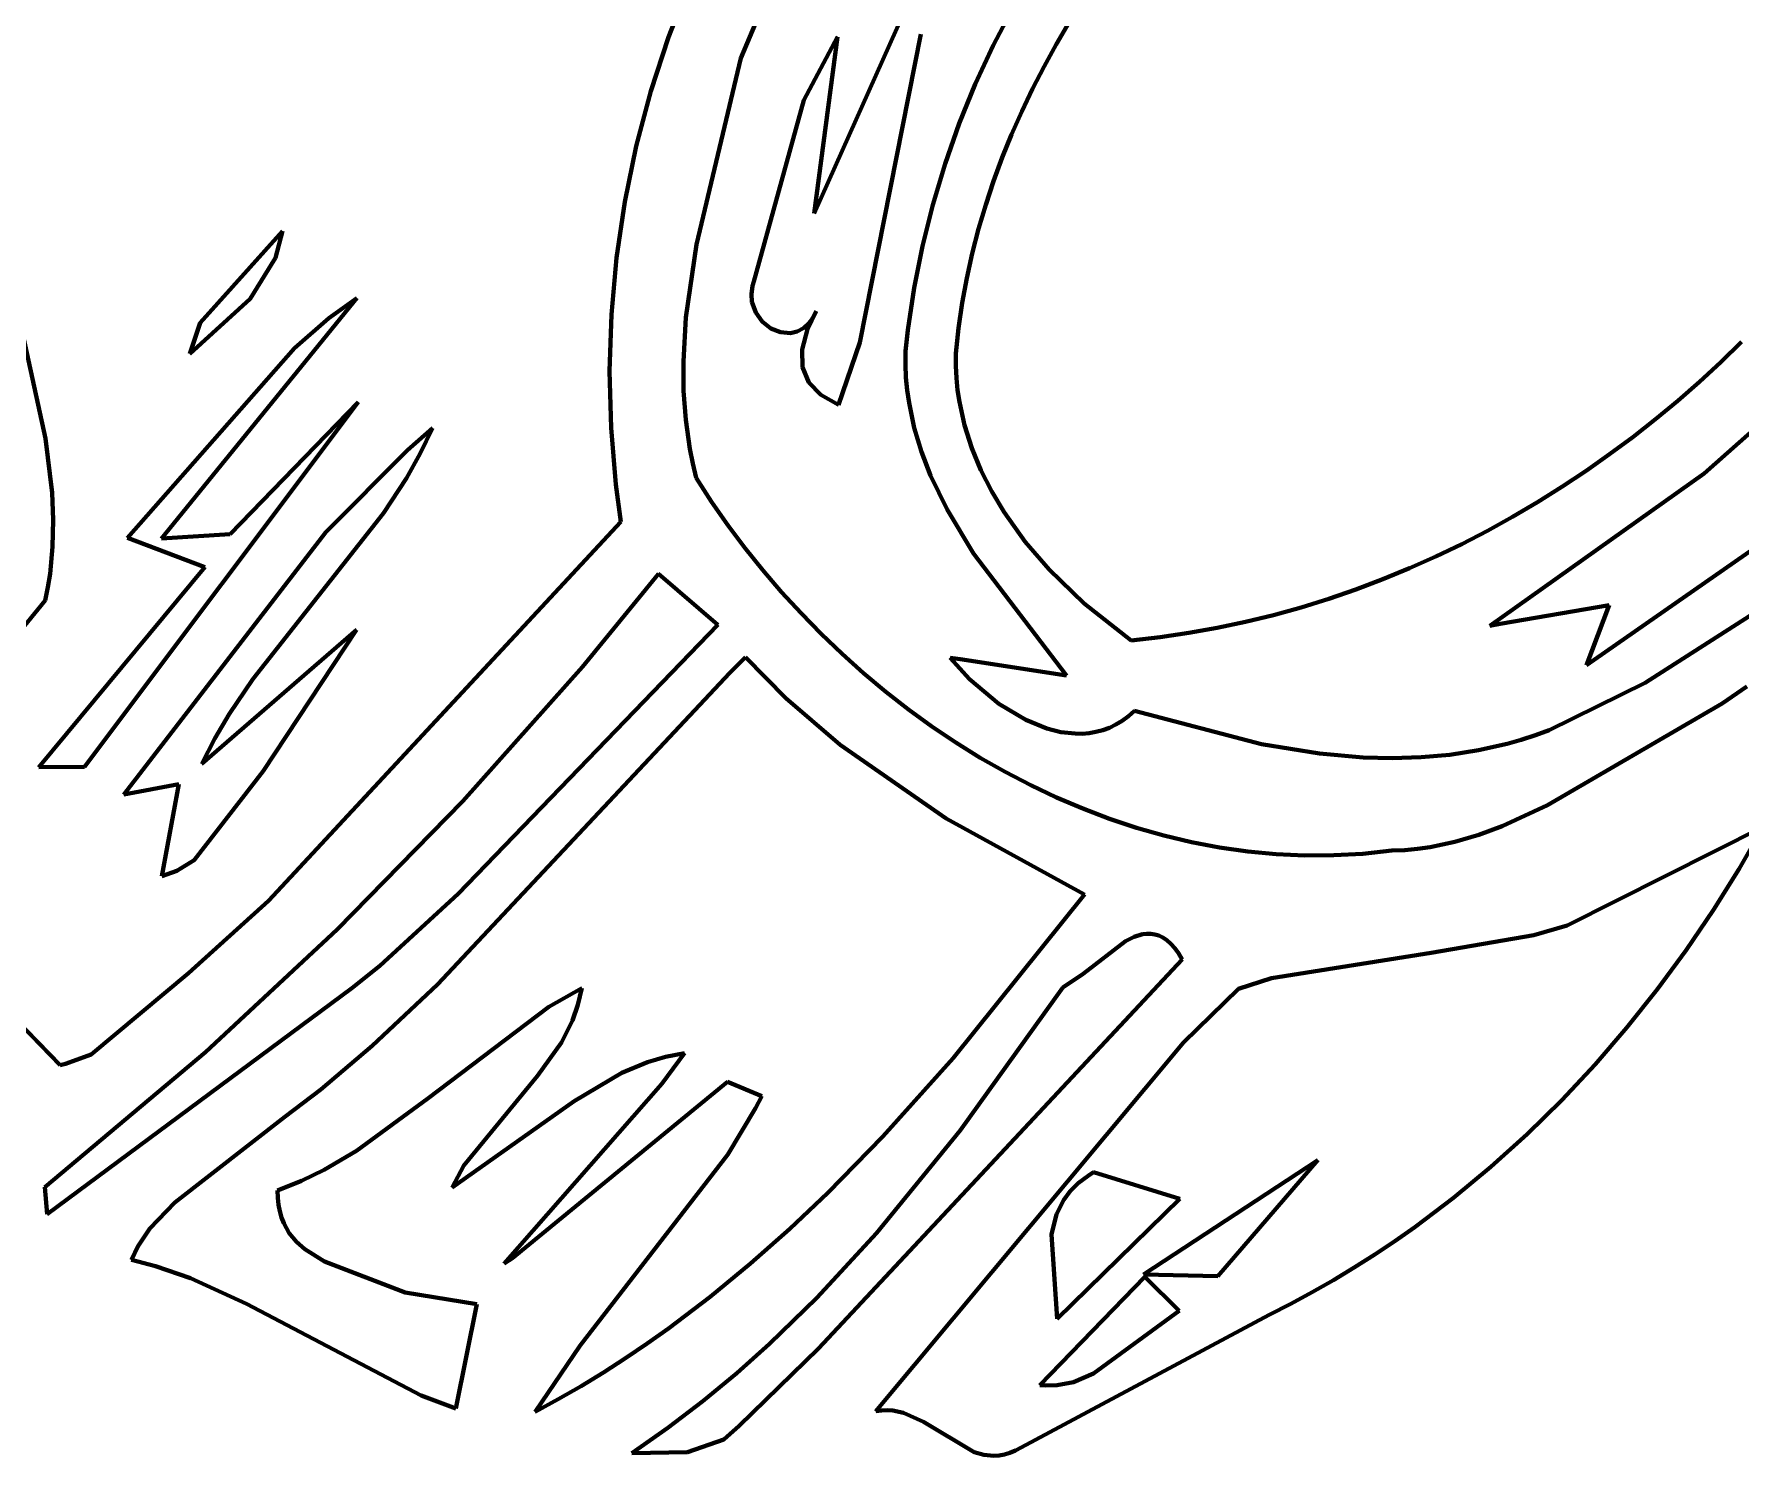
# Model space of a CAD drawing. Header units: millimetres. Extents: x 0 to 14.2, y 0 to 19.5.
# Drawn here: x 3.818 to 4.781, y 10.739 to 11.541 of the extents above; entities that cross this region are included whole.
import ezdxf

# ---------------------------------------------------------------- set-up
doc = ezdxf.new("R2010")
doc.units = ezdxf.units.MM
doc.layers.add('color#010101ff', color=7, linetype='CONTINUOUS', lineweight=100)
doc.layers.add('color#fdfdfdff', color=7, linetype='CONTINUOUS', lineweight=100)

msp = doc.modelspace()

# ---------------------------------------------------------------- linework, layer by layer
at = {"layer": 'color#010101ff'}
for p, q in [((4.17576, 11.53966), (4.18741, 11.5695)), ((4.22675, 11.55192), (4.2167, 11.52796)), ((4.25805, 11.44023), (4.30859, 11.55344)), ((4.35908, 11.5351), (4.37026, 11.55642)), ((4.40174, 11.5478), (4.39456, 11.53557)), ((4.16582, 11.50921), (4.17576, 11.53966)), ((4.25219, 11.5042), (4.27127, 11.53984)), ((4.27127, 11.53984), (4.25805, 11.44023)), ((4.31827, 11.54143), (4.28388, 11.36749)), ((4.2167, 11.52796), (4.19166, 11.42265)), ((4.34896, 11.51325), (4.35908, 11.5351)), ((4.39456, 11.53557), (4.38772, 11.52316)), ((4.38772, 11.52316), (4.38125, 11.51058)), ((4.15763, 11.47825), (4.16582, 11.50921)), ((4.33989, 11.49094), (4.34896, 11.51325)), ((4.38125, 11.51058), (4.37516, 11.49781)), ((4.22403, 11.40179), (4.25219, 11.5042)), ((4.3319, 11.46822), (4.33989, 11.49094)), ((4.37516, 11.49781), (4.36945, 11.48488)), ((4.36945, 11.48488), (4.36415, 11.47177)), ((4.15119, 11.44688), (4.15763, 11.47825)), ((4.36415, 11.47177), (4.35927, 11.4585)), ((4.32499, 11.44515), (4.3319, 11.46822)), ((4.35927, 11.4585), (4.35482, 11.44506)), ((4.14654, 11.41519), (4.15119, 11.44688)), ((4.31917, 11.42179), (4.32499, 11.44515)), ((4.35482, 11.44506), (4.35081, 11.43147)), ((3.79759, 11.43496), (3.82432, 11.31318)), ((4.35081, 11.43147), (4.34727, 11.41771)), ((3.91165, 11.37859), (3.95812, 11.43015)), ((3.95812, 11.43015), (3.954, 11.41517)), ((4.19166, 11.42265), (4.18566, 11.38146)), ((4.31445, 11.39819), (4.31917, 11.42179)), ((3.954, 11.41517), (3.93983, 11.39206)), ((4.14368, 11.38329), (4.14654, 11.41519)), ((4.34727, 11.41771), (4.34419, 11.4038)), ((4.34419, 11.4038), (4.3416, 11.38973)), ((4.22258, 11.39474), (4.22327, 11.3994)), ((4.22291, 11.3903), (4.22258, 11.39474)), ((4.22327, 11.3994), (4.22403, 11.40179)), ((4.31086, 11.37441), (4.31445, 11.39819)), ((4.00003, 11.39236), (3.88982, 11.25679)), ((3.93983, 11.39206), (3.90583, 11.3611)), ((3.98426, 11.38107), (4.00003, 11.39236)), ((4.14264, 11.35129), (4.14368, 11.38329)), ((4.22504, 11.38427), (4.22291, 11.3903)), ((4.22872, 11.37921), (4.22504, 11.38427)), ((4.25433, 11.37494), (4.25912, 11.38518)), ((4.25912, 11.38518), (4.25798, 11.38262)), ((4.3416, 11.38973), (4.33951, 11.37552)), ((3.90583, 11.3611), (3.91165, 11.37859)), ((3.9648, 11.36421), (3.98426, 11.38107)), ((4.18566, 11.38146), (4.18421, 11.3567)), ((4.23353, 11.37541), (4.22872, 11.37921)), ((4.23903, 11.37316), (4.23353, 11.37541)), ((4.24852, 11.37359), (4.24477, 11.37273)), ((4.25206, 11.37548), (4.24852, 11.37359)), ((4.25129, 11.36346), (4.25433, 11.37494)), ((4.25525, 11.37846), (4.25206, 11.37548)), ((4.25668, 11.38039), (4.25525, 11.37846)), ((4.25798, 11.38262), (4.25668, 11.38039)), ((4.30948, 11.36247), (4.31086, 11.37441)), ((4.33951, 11.37552), (4.33794, 11.36115)), ((3.87055, 11.25714), (3.9648, 11.36421)), ((4.24477, 11.37273), (4.23903, 11.37316)), ((4.28388, 11.36749), (4.27184, 11.33217)), ((4.76962, 11.35637), (4.78133, 11.36773)), ((4.18421, 11.3567), (4.18436, 11.34022)), ((4.25152, 11.35345), (4.25129, 11.36346)), ((4.30949, 11.35503), (4.30948, 11.36247)), ((4.30985, 11.34769), (4.30949, 11.35503)), ((4.33794, 11.36115), (4.33795, 11.35422)), ((4.33795, 11.35422), (4.3383, 11.34737)), ((4.75762, 11.34531), (4.76962, 11.35637)), ((4.14344, 11.31926), (4.14264, 11.35129)), ((4.25502, 11.34489), (4.25152, 11.35345)), ((4.2618, 11.3378), (4.25502, 11.34489)), ((4.31055, 11.34045), (4.30985, 11.34769)), ((4.3383, 11.34737), (4.33898, 11.34058)), ((4.74534, 11.33457), (4.75762, 11.34531)), ((4.18436, 11.34022), (4.18555, 11.32376)), ((4.27184, 11.33217), (4.2618, 11.3378)), ((4.31157, 11.33331), (4.31055, 11.34045)), ((4.33898, 11.34058), (4.33999, 11.33387)), ((4.00075, 11.33373), (3.8463, 11.12793)), ((3.92842, 11.25921), (4.00075, 11.33373)), ((4.31454, 11.31932), (4.31157, 11.33331)), ((4.33999, 11.33387), (4.34291, 11.3207)), ((4.73278, 11.32415), (4.74534, 11.33457)), ((4.8046, 11.33283), (4.76031, 11.2935)), ((4.0286, 11.30675), (4.04261, 11.31913)), ((4.04261, 11.31913), (4.03576, 11.30474)), ((4.1461, 11.28733), (4.14344, 11.31926)), ((4.18555, 11.32376), (4.18788, 11.30734)), ((4.31863, 11.30569), (4.31454, 11.31932)), ((4.34291, 11.3207), (4.34699, 11.30787)), ((4.71996, 11.31407), (4.73278, 11.32415)), ((3.82432, 11.31318), (3.82803, 11.2826)), ((3.98247, 11.26048), (4.0286, 11.30675)), ((4.18788, 11.30734), (4.1895, 11.29916)), ((4.34699, 11.30787), (4.35212, 11.2954)), ((4.70688, 11.30433), (4.71996, 11.31407)), ((4.03576, 11.30474), (4.02803, 11.29092)), ((4.1895, 11.29916), (4.19146, 11.29098)), ((4.32373, 11.29241), (4.31863, 11.30569)), ((4.69355, 11.29495), (4.70688, 11.30433)), ((4.02803, 11.29092), (4.01508, 11.27105)), ((4.14891, 11.26613), (4.1461, 11.28733)), ((4.19146, 11.29098), (4.20016, 11.27759)), ((4.33302, 11.27309), (4.32373, 11.29241)), ((4.35212, 11.2954), (4.35823, 11.28332)), ((4.76031, 11.2935), (4.63933, 11.20759)), ((4.67998, 11.28593), (4.69355, 11.29495)), ((4.69391, 11.18539), (4.84697, 11.29211)), ((3.82803, 11.2826), (3.82868, 11.26733)), ((4.20016, 11.27759), (4.20934, 11.26443)), ((4.35823, 11.28332), (4.36522, 11.27165)), ((4.65215, 11.26903), (4.66618, 11.27729)), ((4.66618, 11.27729), (4.67998, 11.28593)), ((4.01508, 11.27105), (3.94129, 11.17735)), ((4.34786, 11.24834), (4.33302, 11.27309)), ((4.36522, 11.27165), (4.37717, 11.25495)), ((4.63791, 11.26116), (4.65215, 11.26903)), ((3.82868, 11.26733), (3.82833, 11.2521)), ((3.86851, 11.11239), (3.98247, 11.26048)), ((3.88982, 11.25679), (3.92842, 11.25921)), ((3.95014, 11.05226), (4.14891, 11.26613)), ((4.20934, 11.26443), (4.219, 11.25153)), ((4.62346, 11.2537), (4.63791, 11.26116)), ((3.82833, 11.2521), (3.82685, 11.2369)), ((3.91423, 11.24066), (3.87055, 11.25714)), ((4.219, 11.25153), (4.22911, 11.23891)), ((4.40049, 11.17955), (4.34786, 11.24834)), ((4.37717, 11.25495), (4.39061, 11.23929)), ((4.60881, 11.24665), (4.62346, 11.2537)), ((3.82047, 11.12769), (3.91423, 11.24066)), ((4.22911, 11.23891), (4.23966, 11.2266)), ((4.39061, 11.23929), (4.41033, 11.22015)), ((4.57895, 11.23384), (4.59397, 11.24003)), ((4.59397, 11.24003), (4.60881, 11.24665)), ((3.82565, 11.22932), (3.82411, 11.22175)), ((3.82685, 11.2369), (3.82565, 11.22932)), ((4.17016, 11.23682), (4.12729, 11.18441)), ((4.20366, 11.20801), (4.17016, 11.23682)), ((4.56375, 11.22809), (4.57895, 11.23384)), ((3.82411, 11.22175), (3.7112, 11.08406)), ((4.23966, 11.2266), (4.25063, 11.21461)), ((4.41033, 11.22015), (4.43689, 11.19928)), ((4.53287, 11.21797), (4.54839, 11.2228)), ((4.54839, 11.2228), (4.56375, 11.22809)), ((4.80694, 11.22657), (4.72702, 11.17538)), ((4.25063, 11.21461), (4.26201, 11.20297)), ((4.48544, 11.20636), (4.50138, 11.20974)), ((4.50138, 11.20974), (4.5172, 11.21361)), ((4.5172, 11.21361), (4.53287, 11.21797)), ((4.64506, 11.20858), (4.7066, 11.21918)), ((4.7066, 11.21918), (4.69391, 11.18539)), ((3.91259, 11.12973), (3.99979, 11.20533)), ((3.99979, 11.20533), (3.94704, 11.12552)), ((4.05723, 11.05638), (4.20366, 11.20801)), ((4.26201, 11.20297), (4.27378, 11.1917)), ((4.43689, 11.19928), (4.45318, 11.20112)), ((4.45318, 11.20112), (4.46937, 11.20349)), ((4.46937, 11.20349), (4.48544, 11.20636)), ((4.63933, 11.20759), (4.64506, 11.20858)), ((4.27378, 11.1917), (4.28593, 11.18083)), ((4.2104, 11.18093), (4.04557, 11.00521)), ((4.12729, 11.18441), (4.05986, 11.10857)), ((4.21937, 11.18987), (4.2104, 11.18093)), ((4.24203, 11.16669), (4.21937, 11.18987)), ((4.34561, 11.17746), (4.33483, 11.18951)), ((4.33483, 11.18951), (4.34041, 11.18866)), ((4.34041, 11.18866), (4.40049, 11.17955)), ((3.94129, 11.17735), (3.92793, 11.15764)), ((4.28593, 11.18083), (4.29844, 11.17037)), ((4.36231, 11.16349), (4.34561, 11.17746)), ((4.72702, 11.17538), (4.67284, 11.14872)), ((4.77037, 11.1637), (4.7843, 11.17337)), ((4.27261, 11.1403), (4.24203, 11.16669)), ((4.29844, 11.17037), (4.3113, 11.16035)), ((4.37739, 11.15446), (4.36231, 11.16349)), ((4.67174, 11.10641), (4.77037, 11.1637)), ((3.92793, 11.15764), (3.91985, 11.14396)), ((4.3113, 11.16035), (4.32448, 11.15079)), ((4.38926, 11.14965), (4.37739, 11.15446)), ((4.43186, 11.154), (4.42828, 11.15182)), ((4.43534, 11.1566), (4.43186, 11.154)), ((4.43871, 11.15965), (4.43534, 11.1566)), ((4.51046, 11.14081), (4.43871, 11.15965)), ((3.91985, 11.14396), (3.91259, 11.12973)), ((4.32448, 11.15079), (4.33798, 11.14171)), ((4.39727, 11.14762), (4.38926, 11.14965)), ((4.40527, 11.14669), (4.39727, 11.14762)), ((4.40923, 11.14668), (4.40527, 11.14669)), ((4.41316, 11.14699), (4.40923, 11.14668)), ((4.41704, 11.14765), (4.41316, 11.14699)), ((4.42086, 11.14866), (4.41704, 11.14765)), ((4.42461, 11.15004), (4.42086, 11.14866)), ((4.42828, 11.15182), (4.42461, 11.15004)), ((4.65702, 11.14321), (4.64905, 11.14093)), ((4.66496, 11.1458), (4.65702, 11.14321)), ((4.67284, 11.14872), (4.66496, 11.1458)), ((4.33251, 11.09886), (4.27261, 11.1403)), ((4.33798, 11.14171), (4.35178, 11.13314)), ((4.35178, 11.13314), (4.36586, 11.1251)), ((4.54313, 11.1355), (4.51046, 11.14081)), ((4.56774, 11.13332), (4.54313, 11.1355)), ((4.58413, 11.13288), (4.56774, 11.13332)), ((4.60049, 11.13334), (4.58413, 11.13288)), ((4.61679, 11.13478), (4.60049, 11.13334)), ((4.63298, 11.13728), (4.61679, 11.13478)), ((4.64905, 11.14093), (4.63298, 11.13728)), ((3.8463, 11.12793), (3.82047, 11.12769)), ((3.94704, 11.12552), (3.90822, 11.07536)), ((4.36586, 11.1251), (4.38021, 11.11761)), ((3.89949, 11.11814), (3.86851, 11.11239)), ((3.88999, 11.06622), (3.89949, 11.11814)), ((4.38021, 11.11761), (4.39481, 11.1107)), ((4.05986, 11.10857), (3.98888, 11.03611)), ((4.39481, 11.1107), (4.40965, 11.10438)), ((4.40965, 11.10438), (4.42471, 11.09868)), ((4.64617, 11.09444), (4.67174, 11.10641)), ((4.41053, 11.05587), (4.33251, 11.09886)), ((4.42471, 11.09868), (4.43997, 11.09362)), ((4.63299, 11.08957), (4.64617, 11.09444)), ((4.43997, 11.09362), (4.45542, 11.08923)), ((4.45542, 11.08923), (4.47104, 11.08552)), ((4.47104, 11.08552), (4.48682, 11.08252)), ((4.60559, 11.08272), (4.61948, 11.08562)), ((4.61948, 11.08562), (4.63299, 11.08957)), ((4.79354, 11.09415), (4.68295, 11.03852)), ((4.77993, 11.07043), (4.79354, 11.09415)), ((3.7112, 11.08406), (3.83253, 10.95971)), ((3.90822, 11.07536), (3.89848, 11.06933)), ((4.48682, 11.08252), (4.50275, 11.08025)), ((4.50275, 11.08025), (4.5188, 11.07874)), ((4.5188, 11.07874), (4.53496, 11.078)), ((4.53496, 11.078), (4.55122, 11.07807)), ((4.55122, 11.07807), (4.56755, 11.07895)), ((4.56755, 11.07895), (4.58395, 11.08068)), ((4.58395, 11.08068), (4.59128, 11.08103)), ((4.59128, 11.08103), (4.59849, 11.08172)), ((4.59849, 11.08172), (4.60559, 11.08272)), ((3.89848, 11.06933), (3.88999, 11.06622)), ((4.76541, 11.04718), (4.77993, 11.07043)), ((4.01287, 11.01572), (4.05723, 11.05638)), ((4.33645, 10.96361), (4.41053, 11.05587)), ((3.90493, 11.01145), (3.95014, 11.05226)), ((4.75001, 11.02445), (4.76541, 11.04718)), ((4.68295, 11.03852), (4.66414, 11.033)), ((3.98888, 11.03611), (3.91456, 10.96703)), ((4.43374, 11.02967), (4.40981, 11.01118)), ((4.43853, 11.03204), (4.43374, 11.02967)), ((4.44328, 11.03348), (4.43853, 11.03204)), ((4.44564, 11.03378), (4.44328, 11.03348)), ((4.44797, 11.03377), (4.44564, 11.03378)), ((4.45029, 11.03343), (4.44797, 11.03377)), ((4.45258, 11.03271), (4.45029, 11.03343)), ((4.45485, 11.03161), (4.45258, 11.03271)), ((4.45709, 11.03008), (4.45485, 11.03161)), ((4.4593, 11.02811), (4.45709, 11.03008)), ((4.46148, 11.02567), (4.4593, 11.02811)), ((4.66414, 11.033), (4.60621, 11.02309)), ((4.26047, 10.79976), (4.46573, 11.01927)), ((4.46362, 11.02273), (4.46148, 11.02567)), ((4.46573, 11.01927), (4.46362, 11.02273)), ((4.60621, 11.02309), (4.51608, 11.00863)), ((4.73374, 11.00231), (4.75001, 11.02445)), ((3.85002, 10.96566), (3.90493, 11.01145)), ((3.99721, 11.00307), (4.01287, 11.01572)), ((4.40981, 11.01118), (4.39839, 11.00342)), ((4.51608, 11.00863), (4.49747, 11.0027)), ((3.82525, 10.87549), (3.99721, 11.00307)), ((4.04557, 11.00521), (4.00866, 10.97051)), ((4.10823, 10.99248), (4.12691, 11.00301)), ((4.12691, 11.00301), (4.12477, 10.9936)), ((4.39839, 11.00342), (4.34044, 10.92276)), ((4.49747, 11.0027), (4.46645, 10.97234)), ((4.71662, 10.9808), (4.73374, 11.00231)), ((4.03996, 10.94082), (4.10823, 10.99248)), ((4.12477, 10.9936), (4.12166, 10.98478)), ((4.12166, 10.98478), (4.11543, 10.97246)), ((4.69866, 10.95999), (4.71662, 10.9808)), ((4.00866, 10.97051), (3.9796, 10.94594)), ((4.11543, 10.97246), (4.10201, 10.95368)), ((4.46645, 10.97234), (4.29275, 10.76443)), ((3.91456, 10.96703), (3.82393, 10.89076)), ((3.83253, 10.95971), (3.83562, 10.96033)), ((3.83562, 10.96033), (3.85002, 10.96566)), ((4.14956, 10.95528), (4.16404, 10.96131)), ((4.16404, 10.96131), (4.17421, 10.96435)), ((4.18486, 10.96647), (4.17204, 10.94906)), ((4.17421, 10.96435), (4.18486, 10.96647)), ((4.29683, 10.91941), (4.33645, 10.96361)), ((4.67988, 10.93992), (4.69866, 10.95999)), ((4.10201, 10.95368), (4.06034, 10.90299)), ((4.08785, 10.85069), (4.20915, 10.95021)), ((4.12266, 10.93925), (4.14956, 10.95528)), ((4.20915, 10.95021), (4.2285, 10.94211)), ((3.9796, 10.94594), (3.95941, 10.93039)), ((3.99988, 10.91131), (4.03996, 10.94082)), ((4.17204, 10.94906), (4.08307, 10.8477)), ((4.2285, 10.94211), (4.22498, 10.9353)), ((4.05372, 10.8906), (4.12266, 10.93925)), ((4.22498, 10.9353), (4.20939, 10.90917)), ((4.6603, 10.92065), (4.67988, 10.93992)), ((3.95941, 10.93039), (3.89725, 10.88215)), ((4.34044, 10.92276), (4.29324, 10.8648)), ((3.98152, 10.90053), (3.99988, 10.91131)), ((4.26573, 10.88766), (4.29683, 10.91941)), ((4.63994, 10.90224), (4.6603, 10.92065)), ((4.06034, 10.90299), (4.05372, 10.8906)), ((4.20939, 10.90917), (4.126, 10.80152)), ((4.44386, 10.84145), (4.54228, 10.90604)), ((4.54228, 10.90604), (4.48576, 10.84059)), ((4.61881, 10.88475), (4.63994, 10.90224)), ((3.95525, 10.88894), (3.96867, 10.89429)), ((3.96867, 10.89429), (3.98152, 10.90053)), ((4.40251, 10.88853), (4.40705, 10.89309)), ((4.40705, 10.89309), (4.41256, 10.89726)), ((4.41256, 10.89726), (4.41569, 10.89919)), ((4.41569, 10.89919), (4.46442, 10.88414)), ((3.82393, 10.89076), (3.82525, 10.87549)), ((3.95538, 10.88473), (3.95525, 10.88894)), ((3.95581, 10.8808), (3.95538, 10.88473)), ((4.24425, 10.8673), (4.26573, 10.88766)), ((4.39485, 10.87563), (4.39885, 10.8836)), ((4.46442, 10.88414), (4.39507, 10.81649)), ((4.39885, 10.8836), (4.40251, 10.88853)), ((4.59693, 10.86822), (4.61881, 10.88475)), ((3.89725, 10.88215), (3.88327, 10.86746)), ((3.95652, 10.87714), (3.95581, 10.8808)), ((3.95749, 10.87372), (3.95652, 10.87714)), ((3.95871, 10.87054), (3.95749, 10.87372)), ((4.39189, 10.86408), (4.39485, 10.87563)), ((3.88327, 10.86746), (3.87647, 10.8573)), ((3.96187, 10.86484), (3.95871, 10.87054)), ((3.96586, 10.85993), (3.96187, 10.86484)), ((4.22214, 10.84771), (4.24425, 10.8673)), ((4.29324, 10.8648), (4.25951, 10.82826)), ((4.39507, 10.81649), (4.39189, 10.86408)), ((4.58571, 10.86034), (4.59693, 10.86822)), ((3.87647, 10.8573), (3.87277, 10.84983)), ((3.97058, 10.85571), (3.96586, 10.85993)), ((3.98174, 10.84891), (3.97058, 10.85571)), ((4.57431, 10.85271), (4.58571, 10.86034)), ((3.87277, 10.84983), (3.8864, 10.84626)), ((3.8864, 10.84626), (3.90616, 10.83941)), ((4.02718, 10.83138), (3.98174, 10.84891)), ((4.08307, 10.8477), (4.08785, 10.85069)), ((4.19935, 10.82894), (4.22214, 10.84771)), ((4.55098, 10.83829), (4.56274, 10.84536)), ((4.56274, 10.84536), (4.57431, 10.85271)), ((3.90616, 10.83941), (3.9377, 10.82497)), ((4.38533, 10.77901), (4.44453, 10.8401)), ((4.48576, 10.84059), (4.44386, 10.84145)), ((4.44453, 10.8401), (4.46397, 10.82101)), ((4.53905, 10.83149), (4.55098, 10.83829)), ((3.9377, 10.82497), (4.03621, 10.77319)), ((4.06776, 10.82481), (4.02718, 10.83138)), ((4.05583, 10.76588), (4.06776, 10.82481)), ((4.17584, 10.8111), (4.19935, 10.82894)), ((4.25951, 10.82826), (4.23284, 10.8023)), ((4.51468, 10.81879), (4.52695, 10.82499)), ((4.52695, 10.82499), (4.53905, 10.83149)), ((4.37488, 10.74387), (4.51468, 10.81879)), ((4.46397, 10.82101), (4.41569, 10.78557)), ((4.1638, 10.80255), (4.17584, 10.8111)), ((4.126, 10.80152), (4.10061, 10.76393)), ((4.15158, 10.79426), (4.1638, 10.80255)), ((4.23284, 10.8023), (4.21434, 10.78579)), ((4.21563, 10.7561), (4.26047, 10.79976)), ((4.12651, 10.77851), (4.13915, 10.78624)), ((4.13915, 10.78624), (4.15158, 10.79426)), ((4.11367, 10.77107), (4.12651, 10.77851)), ((4.21434, 10.78579), (4.19524, 10.76999)), ((4.38872, 10.77879), (4.38533, 10.77901)), ((4.39524, 10.779), (4.38872, 10.77879)), ((4.4044, 10.78083), (4.39524, 10.779)), ((4.41569, 10.78557), (4.4044, 10.78083)), ((4.03621, 10.77319), (4.05583, 10.76588)), ((4.10061, 10.76393), (4.11367, 10.77107)), ((4.19524, 10.76999), (4.17549, 10.75496)), ((4.29275, 10.76443), (4.29608, 10.76484)), ((4.29608, 10.76484), (4.29931, 10.76491)), ((4.29931, 10.76491), (4.30245, 10.76467)), ((4.30245, 10.76467), (4.30846, 10.76339)), ((4.30846, 10.76339), (4.31966, 10.75841)), ((4.31966, 10.75841), (4.34835, 10.74125)), ((4.17549, 10.75496), (4.15506, 10.74076)), ((4.18654, 10.74124), (4.20704, 10.7483)), ((4.20704, 10.7483), (4.21563, 10.7561)), ((4.15506, 10.74076), (4.18654, 10.74124)), ((4.34835, 10.74125), (4.35378, 10.73968)), ((4.35378, 10.73968), (4.35943, 10.73915)), ((4.35943, 10.73915), (4.36235, 10.73934)), ((4.36235, 10.73934), (4.36535, 10.73989)), ((4.36535, 10.73989), (4.36843, 10.7408)), ((4.36843, 10.7408), (4.3716, 10.74212)), ((4.3716, 10.74212), (4.37488, 10.74387))]:
    msp.add_line(p, q, dxfattribs=at)
at = {"layer": 'color#fdfdfdff'}
for p, q in [((4.18741, 11.5695), (4.17576, 11.53966)), ((4.2167, 11.52796), (4.22675, 11.55192)), ((4.30859, 11.55344), (4.25805, 11.44023)), ((4.37026, 11.55642), (4.35908, 11.5351)), ((4.39456, 11.53557), (4.40174, 11.5478)), ((4.17576, 11.53966), (4.16582, 11.50921)), ((4.27127, 11.53984), (4.25219, 11.5042)), ((4.25805, 11.44023), (4.27127, 11.53984)), ((4.28388, 11.36749), (4.31827, 11.54143)), ((4.19166, 11.42265), (4.2167, 11.52796)), ((4.35908, 11.5351), (4.34896, 11.51325)), ((4.38772, 11.52316), (4.39456, 11.53557)), ((4.38125, 11.51058), (4.38772, 11.52316)), ((4.16582, 11.50921), (4.15763, 11.47825)), ((4.34896, 11.51325), (4.33989, 11.49094)), ((4.37516, 11.49781), (4.38125, 11.51058)), ((4.25219, 11.5042), (4.22403, 11.40179)), ((4.33989, 11.49094), (4.3319, 11.46822)), ((4.36945, 11.48488), (4.37516, 11.49781)), ((4.36415, 11.47177), (4.36945, 11.48488)), ((4.15763, 11.47825), (4.15119, 11.44688)), ((4.35927, 11.4585), (4.36415, 11.47177)), ((4.3319, 11.46822), (4.32499, 11.44515)), ((4.35482, 11.44506), (4.35927, 11.4585)), ((4.15119, 11.44688), (4.14654, 11.41519)), ((4.32499, 11.44515), (4.31917, 11.42179)), ((4.35081, 11.43147), (4.35482, 11.44506)), ((3.82432, 11.31318), (3.79759, 11.43496)), ((4.34727, 11.41771), (4.35081, 11.43147)), ((3.95812, 11.43015), (3.91165, 11.37859)), ((3.954, 11.41517), (3.95812, 11.43015)), ((4.18566, 11.38146), (4.19166, 11.42265)), ((4.31917, 11.42179), (4.31445, 11.39819)), ((3.93983, 11.39206), (3.954, 11.41517)), ((4.14654, 11.41519), (4.14368, 11.38329)), ((4.34419, 11.4038), (4.34727, 11.41771)), ((4.3416, 11.38973), (4.34419, 11.4038)), ((4.22327, 11.3994), (4.22258, 11.39474)), ((4.22258, 11.39474), (4.22291, 11.3903)), ((4.22403, 11.40179), (4.22327, 11.3994)), ((4.31445, 11.39819), (4.31086, 11.37441)), ((3.88982, 11.25679), (4.00003, 11.39236)), ((3.90583, 11.3611), (3.93983, 11.39206)), ((4.00003, 11.39236), (3.98426, 11.38107)), ((4.14368, 11.38329), (4.14264, 11.35129)), ((4.22291, 11.3903), (4.22504, 11.38427)), ((4.22504, 11.38427), (4.22872, 11.37921)), ((4.25912, 11.38518), (4.25433, 11.37494)), ((4.25798, 11.38262), (4.25912, 11.38518)), ((4.33951, 11.37552), (4.3416, 11.38973)), ((3.91165, 11.37859), (3.90583, 11.3611)), ((3.98426, 11.38107), (3.9648, 11.36421)), ((4.18421, 11.3567), (4.18566, 11.38146)), ((4.22872, 11.37921), (4.23353, 11.37541)), ((4.23353, 11.37541), (4.23903, 11.37316)), ((4.24477, 11.37273), (4.24852, 11.37359)), ((4.24852, 11.37359), (4.25206, 11.37548)), ((4.25433, 11.37494), (4.25129, 11.36346)), ((4.25206, 11.37548), (4.25525, 11.37846)), ((4.25525, 11.37846), (4.25668, 11.38039)), ((4.25668, 11.38039), (4.25798, 11.38262)), ((4.31086, 11.37441), (4.30948, 11.36247)), ((4.33794, 11.36115), (4.33951, 11.37552)), ((3.9648, 11.36421), (3.87055, 11.25714)), ((4.23903, 11.37316), (4.24477, 11.37273)), ((4.27184, 11.33217), (4.28388, 11.36749)), ((4.78133, 11.36773), (4.76962, 11.35637)), ((4.18436, 11.34022), (4.18421, 11.3567)), ((4.25129, 11.36346), (4.25152, 11.35345)), ((4.30948, 11.36247), (4.30949, 11.35503)), ((4.30949, 11.35503), (4.30985, 11.34769)), ((4.33795, 11.35422), (4.33794, 11.36115)), ((4.3383, 11.34737), (4.33795, 11.35422)), ((4.76962, 11.35637), (4.75762, 11.34531)), ((4.14264, 11.35129), (4.14344, 11.31926)), ((4.25152, 11.35345), (4.25502, 11.34489)), ((4.25502, 11.34489), (4.2618, 11.3378)), ((4.30985, 11.34769), (4.31055, 11.34045)), ((4.33898, 11.34058), (4.3383, 11.34737)), ((4.75762, 11.34531), (4.74534, 11.33457)), ((4.18555, 11.32376), (4.18436, 11.34022)), ((4.2618, 11.3378), (4.27184, 11.33217)), ((4.31055, 11.34045), (4.31157, 11.33331)), ((4.33999, 11.33387), (4.33898, 11.34058)), ((3.8463, 11.12793), (4.00075, 11.33373)), ((4.00075, 11.33373), (3.92842, 11.25921)), ((4.31157, 11.33331), (4.31454, 11.31932)), ((4.34291, 11.3207), (4.33999, 11.33387)), ((4.74534, 11.33457), (4.73278, 11.32415)), ((4.76031, 11.2935), (4.8046, 11.33283)), ((4.04261, 11.31913), (4.0286, 11.30675)), ((4.03576, 11.30474), (4.04261, 11.31913)), ((4.14344, 11.31926), (4.1461, 11.28733)), ((4.18788, 11.30734), (4.18555, 11.32376)), ((4.31454, 11.31932), (4.31863, 11.30569)), ((4.34699, 11.30787), (4.34291, 11.3207)), ((4.73278, 11.32415), (4.71996, 11.31407)), ((3.82803, 11.2826), (3.82432, 11.31318)), ((4.0286, 11.30675), (3.98247, 11.26048)), ((4.1895, 11.29916), (4.18788, 11.30734)), ((4.35212, 11.2954), (4.34699, 11.30787)), ((4.71996, 11.31407), (4.70688, 11.30433)), ((4.02803, 11.29092), (4.03576, 11.30474)), ((4.19146, 11.29098), (4.1895, 11.29916)), ((4.31863, 11.30569), (4.32373, 11.29241)), ((4.70688, 11.30433), (4.69355, 11.29495)), ((4.01508, 11.27105), (4.02803, 11.29092)), ((4.1461, 11.28733), (4.14891, 11.26613)), ((4.20016, 11.27759), (4.19146, 11.29098)), ((4.32373, 11.29241), (4.33302, 11.27309)), ((4.35823, 11.28332), (4.35212, 11.2954)), ((4.63933, 11.20759), (4.76031, 11.2935)), ((4.69355, 11.29495), (4.67998, 11.28593)), ((4.84697, 11.29211), (4.69391, 11.18539)), ((3.82868, 11.26733), (3.82803, 11.2826)), ((4.20934, 11.26443), (4.20016, 11.27759)), ((4.36522, 11.27165), (4.35823, 11.28332)), ((4.66618, 11.27729), (4.65215, 11.26903)), ((4.67998, 11.28593), (4.66618, 11.27729)), ((3.94129, 11.17735), (4.01508, 11.27105)), ((4.33302, 11.27309), (4.34786, 11.24834)), ((4.37717, 11.25495), (4.36522, 11.27165)), ((4.65215, 11.26903), (4.63791, 11.26116)), ((3.82833, 11.2521), (3.82868, 11.26733)), ((3.98247, 11.26048), (3.86851, 11.11239)), ((3.92842, 11.25921), (3.88982, 11.25679)), ((4.14891, 11.26613), (3.95014, 11.05226)), ((4.219, 11.25153), (4.20934, 11.26443)), ((4.63791, 11.26116), (4.62346, 11.2537)), ((3.82685, 11.2369), (3.82833, 11.2521)), ((3.87055, 11.25714), (3.91423, 11.24066)), ((4.22911, 11.23891), (4.219, 11.25153)), ((4.34786, 11.24834), (4.40049, 11.17955)), ((4.39061, 11.23929), (4.37717, 11.25495)), ((4.62346, 11.2537), (4.60881, 11.24665)), ((3.91423, 11.24066), (3.82047, 11.12769)), ((4.23966, 11.2266), (4.22911, 11.23891)), ((4.41033, 11.22015), (4.39061, 11.23929)), ((4.59397, 11.24003), (4.57895, 11.23384)), ((4.60881, 11.24665), (4.59397, 11.24003)), ((3.82411, 11.22175), (3.82565, 11.22932)), ((3.82565, 11.22932), (3.82685, 11.2369)), ((4.12729, 11.18441), (4.17016, 11.23682)), ((4.17016, 11.23682), (4.20366, 11.20801)), ((4.57895, 11.23384), (4.56375, 11.22809)), ((3.7112, 11.08406), (3.82411, 11.22175)), ((4.25063, 11.21461), (4.23966, 11.2266)), ((4.43689, 11.19928), (4.41033, 11.22015)), ((4.54839, 11.2228), (4.53287, 11.21797)), ((4.56375, 11.22809), (4.54839, 11.2228)), ((4.72702, 11.17538), (4.80694, 11.22657)), ((4.26201, 11.20297), (4.25063, 11.21461)), ((4.50138, 11.20974), (4.48544, 11.20636)), ((4.5172, 11.21361), (4.50138, 11.20974)), ((4.53287, 11.21797), (4.5172, 11.21361)), ((4.7066, 11.21918), (4.64506, 11.20858)), ((4.69391, 11.18539), (4.7066, 11.21918)), ((3.99979, 11.20533), (3.91259, 11.12973)), ((3.94704, 11.12552), (3.99979, 11.20533)), ((4.20366, 11.20801), (4.05723, 11.05638)), ((4.27378, 11.1917), (4.26201, 11.20297)), ((4.45318, 11.20112), (4.43689, 11.19928)), ((4.46937, 11.20349), (4.45318, 11.20112)), ((4.48544, 11.20636), (4.46937, 11.20349)), ((4.64506, 11.20858), (4.63933, 11.20759)), ((4.28593, 11.18083), (4.27378, 11.1917)), ((4.04557, 11.00521), (4.2104, 11.18093)), ((4.05986, 11.10857), (4.12729, 11.18441)), ((4.2104, 11.18093), (4.21937, 11.18987)), ((4.21937, 11.18987), (4.24203, 11.16669)), ((4.34041, 11.18866), (4.33483, 11.18951)), ((4.33483, 11.18951), (4.34561, 11.17746)), ((4.40049, 11.17955), (4.34041, 11.18866)), ((3.92793, 11.15764), (3.94129, 11.17735)), ((4.29844, 11.17037), (4.28593, 11.18083)), ((4.34561, 11.17746), (4.36231, 11.16349)), ((4.67284, 11.14872), (4.72702, 11.17538)), ((4.7843, 11.17337), (4.77037, 11.1637)), ((4.24203, 11.16669), (4.27261, 11.1403)), ((4.3113, 11.16035), (4.29844, 11.17037)), ((4.36231, 11.16349), (4.37739, 11.15446)), ((4.77037, 11.1637), (4.67174, 11.10641)), ((3.91985, 11.14396), (3.92793, 11.15764)), ((4.32448, 11.15079), (4.3113, 11.16035)), ((4.37739, 11.15446), (4.38926, 11.14965)), ((4.42828, 11.15182), (4.43186, 11.154)), ((4.43186, 11.154), (4.43534, 11.1566)), ((4.43534, 11.1566), (4.43871, 11.15965)), ((4.43871, 11.15965), (4.51046, 11.14081)), ((3.91259, 11.12973), (3.91985, 11.14396)), ((4.33798, 11.14171), (4.32448, 11.15079)), ((4.38926, 11.14965), (4.39727, 11.14762)), ((4.39727, 11.14762), (4.40527, 11.14669)), ((4.40527, 11.14669), (4.40923, 11.14668)), ((4.40923, 11.14668), (4.41316, 11.14699)), ((4.41316, 11.14699), (4.41704, 11.14765)), ((4.41704, 11.14765), (4.42086, 11.14866)), ((4.42086, 11.14866), (4.42461, 11.15004)), ((4.42461, 11.15004), (4.42828, 11.15182)), ((4.64905, 11.14093), (4.65702, 11.14321)), ((4.65702, 11.14321), (4.66496, 11.1458)), ((4.66496, 11.1458), (4.67284, 11.14872)), ((4.27261, 11.1403), (4.33251, 11.09886)), ((4.35178, 11.13314), (4.33798, 11.14171)), ((4.36586, 11.1251), (4.35178, 11.13314)), ((4.51046, 11.14081), (4.54313, 11.1355)), ((4.54313, 11.1355), (4.56774, 11.13332)), ((4.56774, 11.13332), (4.58413, 11.13288)), ((4.58413, 11.13288), (4.60049, 11.13334)), ((4.60049, 11.13334), (4.61679, 11.13478)), ((4.61679, 11.13478), (4.63298, 11.13728)), ((4.63298, 11.13728), (4.64905, 11.14093)), ((3.82047, 11.12769), (3.8463, 11.12793)), ((3.90822, 11.07536), (3.94704, 11.12552)), ((4.38021, 11.11761), (4.36586, 11.1251)), ((3.86851, 11.11239), (3.89949, 11.11814)), ((3.89949, 11.11814), (3.88999, 11.06622)), ((4.39481, 11.1107), (4.38021, 11.11761)), ((3.98888, 11.03611), (4.05986, 11.10857)), ((4.40965, 11.10438), (4.39481, 11.1107)), ((4.42471, 11.09868), (4.40965, 11.10438)), ((4.67174, 11.10641), (4.64617, 11.09444)), ((4.33251, 11.09886), (4.41053, 11.05587)), ((4.43997, 11.09362), (4.42471, 11.09868)), ((4.64617, 11.09444), (4.63299, 11.08957)), ((4.45542, 11.08923), (4.43997, 11.09362)), ((4.47104, 11.08552), (4.45542, 11.08923)), ((4.48682, 11.08252), (4.47104, 11.08552)), ((4.61948, 11.08562), (4.60559, 11.08272)), ((4.63299, 11.08957), (4.61948, 11.08562)), ((4.68295, 11.03852), (4.79354, 11.09415)), ((4.79354, 11.09415), (4.77993, 11.07043)), ((3.83253, 10.95971), (3.7112, 11.08406)), ((3.89848, 11.06933), (3.90822, 11.07536)), ((4.50275, 11.08025), (4.48682, 11.08252)), ((4.5188, 11.07874), (4.50275, 11.08025)), ((4.53496, 11.078), (4.5188, 11.07874)), ((4.55122, 11.07807), (4.53496, 11.078)), ((4.56755, 11.07895), (4.55122, 11.07807)), ((4.58395, 11.08068), (4.56755, 11.07895)), ((4.59128, 11.08103), (4.58395, 11.08068)), ((4.59849, 11.08172), (4.59128, 11.08103)), ((4.60559, 11.08272), (4.59849, 11.08172)), ((3.88999, 11.06622), (3.89848, 11.06933)), ((4.77993, 11.07043), (4.76541, 11.04718)), ((4.05723, 11.05638), (4.01287, 11.01572)), ((4.41053, 11.05587), (4.33645, 10.96361)), ((3.95014, 11.05226), (3.90493, 11.01145)), ((4.76541, 11.04718), (4.75001, 11.02445)), ((4.66414, 11.033), (4.68295, 11.03852)), ((3.91456, 10.96703), (3.98888, 11.03611)), ((4.40981, 11.01118), (4.43374, 11.02967)), ((4.43374, 11.02967), (4.43853, 11.03204)), ((4.43853, 11.03204), (4.44328, 11.03348)), ((4.44328, 11.03348), (4.44564, 11.03378)), ((4.44564, 11.03378), (4.44797, 11.03377)), ((4.44797, 11.03377), (4.45029, 11.03343)), ((4.45029, 11.03343), (4.45258, 11.03271)), ((4.45258, 11.03271), (4.45485, 11.03161)), ((4.45485, 11.03161), (4.45709, 11.03008)), ((4.45709, 11.03008), (4.4593, 11.02811)), ((4.4593, 11.02811), (4.46148, 11.02567)), ((4.60621, 11.02309), (4.66414, 11.033)), ((4.46573, 11.01927), (4.26047, 10.79976)), ((4.46148, 11.02567), (4.46362, 11.02273)), ((4.46362, 11.02273), (4.46573, 11.01927)), ((4.51608, 11.00863), (4.60621, 11.02309)), ((4.75001, 11.02445), (4.73374, 11.00231)), ((3.90493, 11.01145), (3.85002, 10.96566)), ((4.01287, 11.01572), (3.99721, 11.00307)), ((4.39839, 11.00342), (4.40981, 11.01118)), ((4.49747, 11.0027), (4.51608, 11.00863)), ((3.99721, 11.00307), (3.82525, 10.87549)), ((4.00866, 10.97051), (4.04557, 11.00521)), ((4.12691, 11.00301), (4.10823, 10.99248)), ((4.12477, 10.9936), (4.12691, 11.00301)), ((4.34044, 10.92276), (4.39839, 11.00342)), ((4.46645, 10.97234), (4.49747, 11.0027)), ((4.73374, 11.00231), (4.71662, 10.9808)), ((4.10823, 10.99248), (4.03996, 10.94082)), ((4.12166, 10.98478), (4.12477, 10.9936)), ((4.11543, 10.97246), (4.12166, 10.98478)), ((4.71662, 10.9808), (4.69866, 10.95999)), ((3.9796, 10.94594), (4.00866, 10.97051)), ((4.10201, 10.95368), (4.11543, 10.97246)), ((4.29275, 10.76443), (4.46645, 10.97234)), ((3.82393, 10.89076), (3.91456, 10.96703)), ((3.83562, 10.96033), (3.83253, 10.95971)), ((3.85002, 10.96566), (3.83562, 10.96033)), ((4.16404, 10.96131), (4.14956, 10.95528)), ((4.17421, 10.96435), (4.16404, 10.96131)), ((4.17204, 10.94906), (4.18486, 10.96647)), ((4.18486, 10.96647), (4.17421, 10.96435)), ((4.33645, 10.96361), (4.29683, 10.91941)), ((4.69866, 10.95999), (4.67988, 10.93992)), ((4.06034, 10.90299), (4.10201, 10.95368)), ((4.20915, 10.95021), (4.08785, 10.85069)), ((4.14956, 10.95528), (4.12266, 10.93925)), ((4.2285, 10.94211), (4.20915, 10.95021)), ((3.95941, 10.93039), (3.9796, 10.94594)), ((4.03996, 10.94082), (3.99988, 10.91131)), ((4.08307, 10.8477), (4.17204, 10.94906)), ((4.22498, 10.9353), (4.2285, 10.94211)), ((4.12266, 10.93925), (4.05372, 10.8906)), ((4.20939, 10.90917), (4.22498, 10.9353)), ((4.67988, 10.93992), (4.6603, 10.92065)), ((3.89725, 10.88215), (3.95941, 10.93039)), ((4.29324, 10.8648), (4.34044, 10.92276)), ((3.99988, 10.91131), (3.98152, 10.90053)), ((4.29683, 10.91941), (4.26573, 10.88766)), ((4.6603, 10.92065), (4.63994, 10.90224)), ((4.05372, 10.8906), (4.06034, 10.90299)), ((4.126, 10.80152), (4.20939, 10.90917)), ((4.54228, 10.90604), (4.44386, 10.84145)), ((4.48576, 10.84059), (4.54228, 10.90604)), ((4.63994, 10.90224), (4.61881, 10.88475)), ((3.96867, 10.89429), (3.95525, 10.88894)), ((3.98152, 10.90053), (3.96867, 10.89429)), ((4.40705, 10.89309), (4.40251, 10.88853)), ((4.41256, 10.89726), (4.40705, 10.89309)), ((4.41569, 10.89919), (4.41256, 10.89726)), ((4.46442, 10.88414), (4.41569, 10.89919)), ((3.82525, 10.87549), (3.82393, 10.89076)), ((3.95525, 10.88894), (3.95538, 10.88473)), ((3.95538, 10.88473), (3.95581, 10.8808)), ((4.26573, 10.88766), (4.24425, 10.8673)), ((4.39885, 10.8836), (4.39485, 10.87563)), ((4.39507, 10.81649), (4.46442, 10.88414)), ((4.40251, 10.88853), (4.39885, 10.8836)), ((4.61881, 10.88475), (4.59693, 10.86822)), ((3.88327, 10.86746), (3.89725, 10.88215)), ((3.95581, 10.8808), (3.95652, 10.87714)), ((3.95652, 10.87714), (3.95749, 10.87372)), ((3.95749, 10.87372), (3.95871, 10.87054)), ((4.39485, 10.87563), (4.39189, 10.86408)), ((3.87647, 10.8573), (3.88327, 10.86746)), ((3.95871, 10.87054), (3.96187, 10.86484)), ((3.96187, 10.86484), (3.96586, 10.85993)), ((4.24425, 10.8673), (4.22214, 10.84771)), ((4.25951, 10.82826), (4.29324, 10.8648)), ((4.39189, 10.86408), (4.39507, 10.81649)), ((4.59693, 10.86822), (4.58571, 10.86034)), ((3.87277, 10.84983), (3.87647, 10.8573)), ((3.96586, 10.85993), (3.97058, 10.85571)), ((3.97058, 10.85571), (3.98174, 10.84891)), ((4.58571, 10.86034), (4.57431, 10.85271)), ((3.8864, 10.84626), (3.87277, 10.84983)), ((3.90616, 10.83941), (3.8864, 10.84626)), ((3.98174, 10.84891), (4.02718, 10.83138)), ((4.08785, 10.85069), (4.08307, 10.8477)), ((4.22214, 10.84771), (4.19935, 10.82894)), ((4.56274, 10.84536), (4.55098, 10.83829)), ((4.57431, 10.85271), (4.56274, 10.84536)), ((3.9377, 10.82497), (3.90616, 10.83941)), ((4.44453, 10.8401), (4.38533, 10.77901)), ((4.44386, 10.84145), (4.48576, 10.84059)), ((4.46397, 10.82101), (4.44453, 10.8401)), ((4.55098, 10.83829), (4.53905, 10.83149)), ((4.03621, 10.77319), (3.9377, 10.82497)), ((4.02718, 10.83138), (4.06776, 10.82481)), ((4.06776, 10.82481), (4.05583, 10.76588)), ((4.19935, 10.82894), (4.17584, 10.8111)), ((4.23284, 10.8023), (4.25951, 10.82826)), ((4.52695, 10.82499), (4.51468, 10.81879)), ((4.53905, 10.83149), (4.52695, 10.82499)), ((4.51468, 10.81879), (4.37488, 10.74387)), ((4.41569, 10.78557), (4.46397, 10.82101)), ((4.17584, 10.8111), (4.1638, 10.80255)), ((4.10061, 10.76393), (4.126, 10.80152)), ((4.1638, 10.80255), (4.15158, 10.79426)), ((4.21434, 10.78579), (4.23284, 10.8023)), ((4.26047, 10.79976), (4.21563, 10.7561)), ((4.13915, 10.78624), (4.12651, 10.77851)), ((4.15158, 10.79426), (4.13915, 10.78624)), ((4.12651, 10.77851), (4.11367, 10.77107)), ((4.19524, 10.76999), (4.21434, 10.78579)), ((4.38533, 10.77901), (4.38872, 10.77879)), ((4.38872, 10.77879), (4.39524, 10.779)), ((4.39524, 10.779), (4.4044, 10.78083)), ((4.4044, 10.78083), (4.41569, 10.78557)), ((4.05583, 10.76588), (4.03621, 10.77319)), ((4.11367, 10.77107), (4.10061, 10.76393)), ((4.17549, 10.75496), (4.19524, 10.76999)), ((4.29608, 10.76484), (4.29275, 10.76443)), ((4.29931, 10.76491), (4.29608, 10.76484)), ((4.30245, 10.76467), (4.29931, 10.76491)), ((4.30846, 10.76339), (4.30245, 10.76467)), ((4.31966, 10.75841), (4.30846, 10.76339)), ((4.34835, 10.74125), (4.31966, 10.75841)), ((4.15506, 10.74076), (4.17549, 10.75496)), ((4.20704, 10.7483), (4.18654, 10.74124)), ((4.21563, 10.7561), (4.20704, 10.7483)), ((4.18654, 10.74124), (4.15506, 10.74076)), ((4.35378, 10.73968), (4.34835, 10.74125)), ((4.35943, 10.73915), (4.35378, 10.73968)), ((4.36235, 10.73934), (4.35943, 10.73915)), ((4.36535, 10.73989), (4.36235, 10.73934)), ((4.36843, 10.7408), (4.36535, 10.73989)), ((4.3716, 10.74212), (4.36843, 10.7408)), ((4.37488, 10.74387), (4.3716, 10.74212))]:
    msp.add_line(p, q, dxfattribs=at)

doc.saveas('drawing.dxf')
